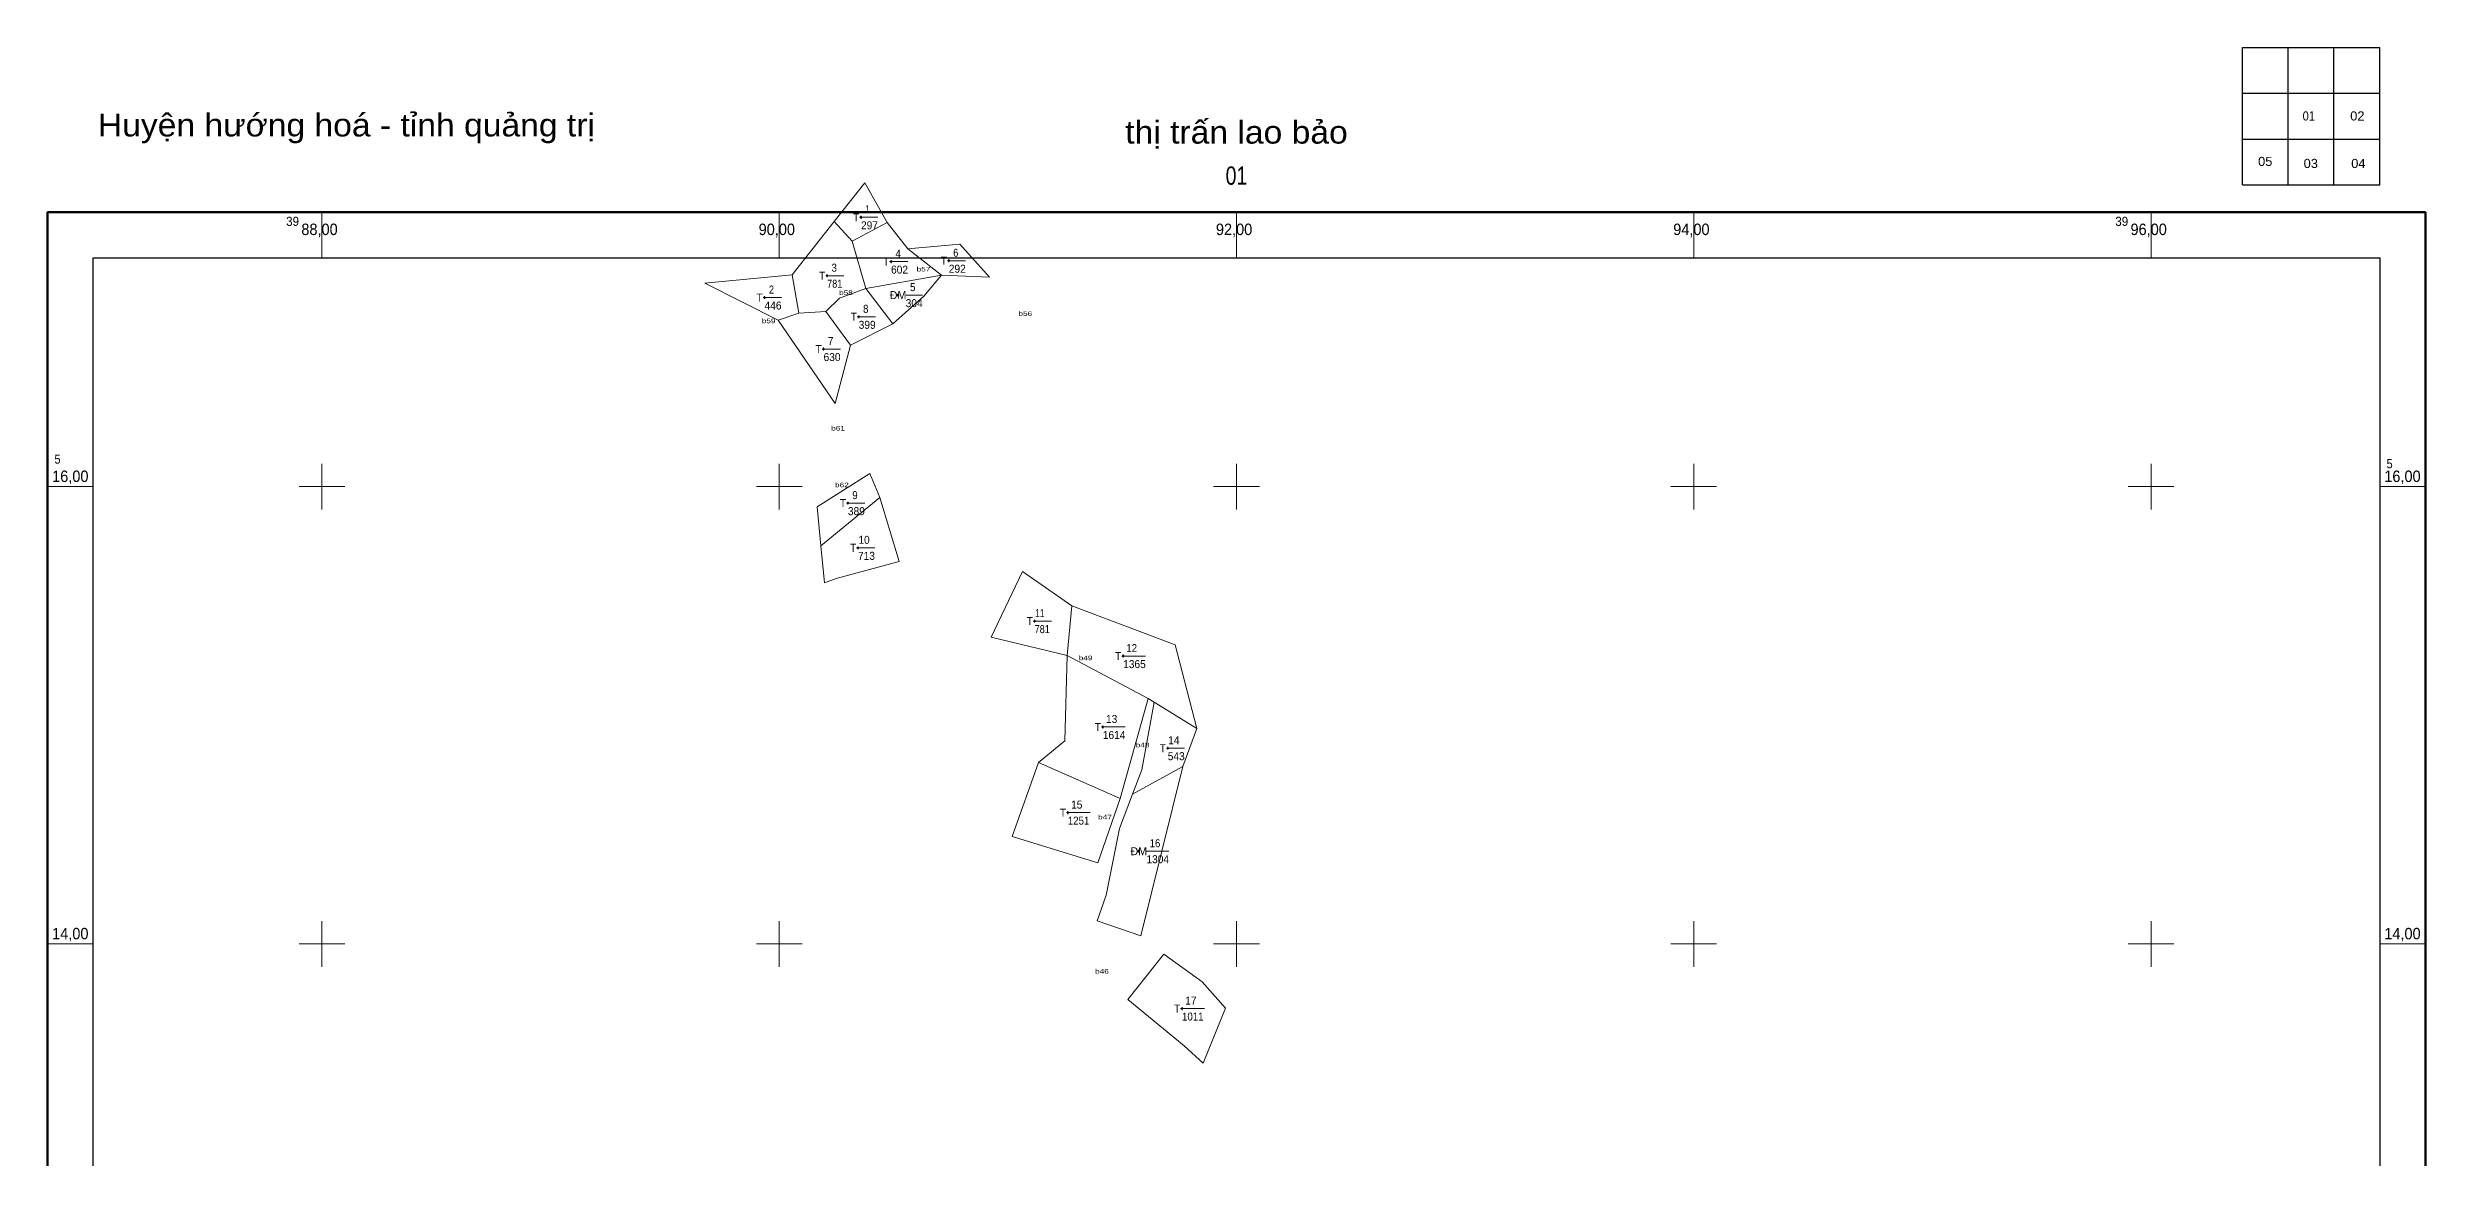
# Model space of a CAD drawing. Header units: metres. Extents: x 398680 to 399752, y 50566 to 51792.
# Drawn here: x 398680 to 399720, y 51307 to 51792 of the extents above; entities that cross this region are included whole.
import ezdxf
from ezdxf.enums import TextEntityAlignment as Align

# ---------------------------------------------------------------- set-up
doc = ezdxf.new("R2010")
doc.units = ezdxf.units.M
doc.header["$LTSCALE"] = 1.4
for name, color, linetype, lineweight in [('15', 7, 'Continuous', 13), ('22', 7, 'Continuous', 13), ('51', 7, 'Continuous', 13), ('63', 7, 'Continuous', 13)]:
    doc.layers.add(name, color=color, linetype=linetype, lineweight=lineweight)
doc.layers.add('50', color=7, linetype='Continuous')

msp = doc.modelspace()

# ---------------------------------------------------------------- hatches: boundary and pattern name
at = {"layer": '51'}
for points in [[(399035.842, 51717.77, 1), (399035.692, 51717.77, 1)], [(399048.996, 51698.391, 1), (399048.846, 51698.391, 1)], [(399074.259, 51698.775, 1), (399074.109, 51698.775, 1)], [(399021.022, 51692.216, 1), (399020.872, 51692.216, 1)], [(398993.669, 51682.68, 1), (398993.519, 51682.68, 1)], [(399051.882, 51683.734, 1), (399051.732, 51683.734, 1)], [(399034.832, 51674.245, 1), (399034.682, 51674.245, 1)], [(399019.478, 51660.152, 1), (399019.328, 51660.152, 1)], [(399030.113, 51592.76, 1), (399029.963, 51592.76, 1)], [(399034.533, 51573.207, 1), (399034.383, 51573.207, 1)], [(399111.789, 51541.15, 1), (399111.639, 51541.15, 1)], [(399150.509, 51525.867, 1), (399150.359, 51525.867, 1)], [(399141.591, 51494.86, 1), (399141.441, 51494.86, 1)], [(399170.024, 51485.585, 1), (399169.874, 51485.585, 1)], [(399126.322, 51457.405, 1), (399126.172, 51457.405, 1)], [(399157.187, 51440.525, 1), (399157.037, 51440.525, 1)], [(399176.267, 51371.71, 1), (399176.117, 51371.71, 1)]]:
    msp.add_hatch(color=256, dxfattribs=at).paths.add_polyline_path(points)

# ---------------------------------------------------------------- linework, layer by layer
at = {"layer": '15'}
for p, q in [((399035.77, 51717.77), (399043.12, 51717.77)), ((399074.18, 51698.78), (399081.53, 51698.78)), ((399020.95, 51692.22), (399028.3, 51692.22)), ((399048.92, 51698.39), (399056.27, 51698.39)), ((398993.59, 51682.68), (399000.94, 51682.68)), ((399055.31, 51683.73), (399062.66, 51683.73)), ((399034.76, 51674.24), (399042.11, 51674.24)), ((399019.4, 51660.15), (399026.75, 51660.15)), ((399030.04, 51592.76), (399037.39, 51592.76)), ((399034.46, 51573.21), (399041.81, 51573.21)), ((399111.71, 51541.15), (399119.06, 51541.15)), ((399150.43, 51525.87), (399160.23, 51525.87)), ((399141.52, 51494.86), (399151.32, 51494.86)), ((399169.95, 51485.58), (399177.3, 51485.58)), ((399126.25, 51457.4), (399136.05, 51457.4)), ((399160.61, 51440.52), (399170.41, 51440.52)), ((399176.19, 51371.71), (399185.99, 51371.71))]:
    msp.add_line(p, q, dxfattribs=at)
at = {"layer": '22'}
for p, q in [((399031.95, 51707.35), (399024.06, 51715.87)), ((399056.28, 51703.96), (399047.27, 51715.45)), ((399056.28, 51703.96), (399070.99, 51692.39)), ((399037.82, 51686.58), (399070.99, 51692.39)), ((399037.82, 51686.58), (399049.66, 51671.23)), ((399049.66, 51671.23), (399031.13, 51661.91)), ((399043.95, 51595.26), (399018.24, 51574.07)), ((399127.93, 51547.84), (399125.93, 51526.12)), ((399161.42, 51507.27), (399125.93, 51526.12)), ((399161.42, 51507.27), (399149.09, 51463.6)), ((399149.09, 51463.6), (399113.42, 51479.33))]:
    msp.add_line(p, q, dxfattribs=at)
for points in [[(399047.27, 51715.45), (399037.51, 51732.82), (399024.06, 51715.87)], [(399024.06, 51715.87), (399005.6, 51692.6), (399008.51, 51675.84), (398999.52, 51672.76)], [(399037.82, 51686.58), (399031.95, 51707.35), (399047.27, 51715.45)], [(399070.99, 51692.39), (399091.94, 51691.57), (399079.05, 51705.98), (399056.28, 51703.96)], [(399005.6, 51692.6), (398967.54, 51688.9), (398999.52, 51672.76)], [(399070.99, 51692.39), (399063.22, 51683.29), (399049.66, 51671.23)], [(399020.45, 51676.63), (399026.39, 51682.41), (399037.82, 51686.58)], [(398999.52, 51672.76), (399024.41, 51636.35), (399031.13, 51661.91)], [(399031.13, 51661.91), (399020.45, 51676.63), (399008.51, 51675.84)], [(399018.24, 51574.07), (399016.59, 51591.14), (399039.68, 51605.7), (399043.95, 51595.26)], [(399043.95, 51595.26), (399052.4, 51567.21), (399024.92, 51559.82), (399019.8, 51557.94), (399018.24, 51574.07)], [(399127.93, 51547.84), (399106.4, 51562.86), (399092.76, 51534.07), (399125.93, 51526.12)], [(399127.93, 51547.84), (399173.18, 51530.81), (399182.7, 51494.13)], [(399113.42, 51479.33), (399124.96, 51488.87), (399125.93, 51526.12)], [(399154.48, 51465.48), (399158.66, 51476.05), (399163.97, 51505.69)], [(399161.42, 51507.27), (399163.97, 51505.69), (399182.7, 51494.13)], [(399182.7, 51494.13), (399176.57, 51477.6), (399154.48, 51465.48)], [(399149.09, 51463.6), (399139.36, 51435.48), (399101.82, 51447.02), (399113.42, 51479.33)], [(399154.48, 51465.48), (399148.86, 51450.48), (399142.99, 51421.35), (399139.08, 51410.02), (399158.17, 51403.45), (399176.57, 51477.6)]]:
    msp.add_lwpolyline(points, dxfattribs=at)
at = {"layer": '22', "lineweight": 53}
msp.add_lwpolyline([(398680, 50680), (398680, 51720), (399720, 51720), (399720, 50680)], close=True, dxfattribs=at)
at = {"layer": '22'}
msp.add_lwpolyline([(399177.14, 51355.44), (399185.41, 51347.86), (399195.14, 51371.82), (399185, 51383.41), (399168.17, 51395.56), (399152.47, 51375.66)], close=True, dxfattribs=at)
at = {"layer": '51'}
for p, q in [((399035.45, 51717.77), (399035.14, 51717.77)), ((399035.77, 51718.39), (399035.77, 51718.08)), ((399035.77, 51717.46), (399035.77, 51717.14)), ((399036.39, 51717.77), (399036.08, 51717.77)), ((399048.92, 51699.02), (399048.92, 51698.7)), ((399073.87, 51698.77), (399073.56, 51698.77)), ((399074.18, 51699.4), (399074.18, 51699.09)), ((399074.18, 51698.46), (399074.18, 51698.15)), ((399074.81, 51698.77), (399074.5, 51698.77)), ((399020.63, 51692.22), (399020.32, 51692.22)), ((399020.95, 51692.84), (399020.95, 51692.53)), ((399020.95, 51691.9), (399020.95, 51691.59)), ((399021.57, 51692.22), (399021.26, 51692.22)), ((399048.61, 51698.39), (399048.3, 51698.39)), ((399048.92, 51698.08), (399048.92, 51697.77)), ((399049.55, 51698.39), (399049.23, 51698.39)), ((398993.28, 51682.68), (398992.97, 51682.68)), ((398993.59, 51683.3), (398993.59, 51682.99)), ((398993.59, 51682.37), (398993.59, 51682.05)), ((398994.22, 51682.68), (398993.91, 51682.68)), ((399051.49, 51683.73), (399051.18, 51683.73)), ((399051.81, 51684.36), (399051.81, 51684.05)), ((399051.81, 51683.42), (399051.81, 51683.11)), ((399052.43, 51683.73), (399052.12, 51683.73)), ((399034.44, 51674.25), (399034.13, 51674.25)), ((399034.76, 51674.87), (399034.76, 51674.56)), ((399034.76, 51673.93), (399034.76, 51673.62)), ((399035.38, 51674.25), (399035.07, 51674.25)), ((399019.09, 51660.15), (399018.78, 51660.15)), ((399019.4, 51660.78), (399019.4, 51660.46)), ((399019.4, 51659.84), (399019.4, 51659.53)), ((399020.03, 51660.15), (399019.72, 51660.15)), ((399029.73, 51592.76), (399029.41, 51592.76)), ((399030.04, 51593.39), (399030.04, 51593.07)), ((399030.04, 51592.45), (399030.04, 51592.14)), ((399030.66, 51592.76), (399030.35, 51592.76)), ((399034.46, 51573.83), (399034.46, 51573.52)), ((399034.15, 51573.21), (399033.83, 51573.21)), ((399034.46, 51572.89), (399034.46, 51572.58)), ((399035.08, 51573.21), (399034.77, 51573.21)), ((399111.4, 51541.15), (399111.09, 51541.15)), ((399111.71, 51541.77), (399111.71, 51541.46)), ((399111.71, 51540.84), (399111.71, 51540.52)), ((399112.34, 51541.15), (399112.03, 51541.15)), ((399150.12, 51525.87), (399149.81, 51525.87)), ((399150.43, 51526.49), (399150.43, 51526.18)), ((399150.43, 51525.55), (399150.43, 51525.24)), ((399151.06, 51525.87), (399150.75, 51525.87)), ((399141.2, 51494.86), (399140.89, 51494.86)), ((399141.52, 51495.49), (399141.52, 51495.17)), ((399141.52, 51494.55), (399141.52, 51494.24)), ((399142.14, 51494.86), (399141.83, 51494.86)), ((399169.64, 51485.58), (399169.32, 51485.58)), ((399169.95, 51486.21), (399169.95, 51485.9)), ((399169.95, 51485.27), (399169.95, 51484.96)), ((399170.57, 51485.58), (399170.26, 51485.58)), ((399125.93, 51457.41), (399125.62, 51457.41)), ((399126.25, 51458.03), (399126.25, 51457.72)), ((399126.25, 51457.09), (399126.25, 51456.78)), ((399126.87, 51457.41), (399126.56, 51457.41)), ((399156.8, 51440.52), (399156.49, 51440.52)), ((399157.11, 51441.15), (399157.11, 51440.84)), ((399157.11, 51440.21), (399157.11, 51439.9)), ((399157.74, 51440.52), (399157.42, 51440.52)), ((399175.88, 51371.71), (399175.57, 51371.71)), ((399176.19, 51372.33), (399176.19, 51372.02)), ((399176.19, 51371.4), (399176.19, 51371.08)), ((399176.82, 51371.71), (399176.5, 51371.71))]:
    msp.add_line(p, q, dxfattribs=at)
for centre, radius in [((399035.767, 51717.77), 0.312), ((399035.767, 51717.77), 0.075), ((399048.921, 51698.391), 0.312), ((399048.921, 51698.391), 0.075), ((399074.184, 51698.775), 0.312), ((399074.184, 51698.775), 0.075), ((399020.947, 51692.216), 0.312), ((399020.947, 51692.216), 0.075), ((398993.594, 51682.68), 0.312), ((398993.594, 51682.68), 0.075), ((399051.807, 51683.734), 0.312), ((399051.807, 51683.734), 0.075), ((399034.757, 51674.245), 0.312), ((399034.757, 51674.245), 0.075), ((399019.403, 51660.152), 0.312), ((399019.403, 51660.152), 0.075), ((399030.038, 51592.76), 0.312), ((399030.038, 51592.76), 0.075), ((399034.458, 51573.207), 0.312), ((399034.458, 51573.207), 0.075), ((399111.714, 51541.15), 0.312), ((399111.714, 51541.15), 0.075), ((399150.434, 51525.867), 0.312), ((399150.434, 51525.867), 0.075), ((399141.516, 51494.86), 0.312), ((399141.516, 51494.86), 0.075), ((399169.949, 51485.585), 0.312), ((399169.949, 51485.585), 0.075), ((399126.247, 51457.405), 0.312), ((399126.247, 51457.405), 0.075), ((399157.112, 51440.525), 0.312), ((399157.112, 51440.525), 0.075), ((399176.192, 51371.71), 0.312), ((399176.192, 51371.71), 0.075)]:
    msp.add_circle(centre, radius, dxfattribs=at)
at = {"layer": '63', "lineweight": 25}
for p, q in [((399640, 51792), (399700, 51792)), ((399640, 51732), (399640, 51792)), ((399660, 51732), (399660, 51792)), ((399680, 51732), (399680, 51792)), ((399640, 51772), (399700, 51772)), ((399640, 51752), (399700, 51752))]:
    msp.add_line(p, q, dxfattribs=at)
at = {"layer": '63'}
for p, q in [((398800, 51700), (398800, 51720)), ((399000, 51700), (399000, 51720)), ((399200, 51700), (399200, 51720)), ((399400, 51700), (399400, 51720)), ((399600, 51700), (399600, 51720)), ((398800, 51590), (398800, 51610)), ((399000, 51590), (399000, 51610)), ((399200, 51590), (399200, 51610)), ((399400, 51590), (399400, 51610)), ((399600, 51590), (399600, 51610)), ((398680, 51600), (398700, 51600)), ((398790, 51600), (398810, 51600)), ((398990, 51600), (399010, 51600)), ((399190, 51600), (399210, 51600)), ((399390, 51600), (399410, 51600)), ((399590, 51600), (399610, 51600)), ((399700, 51600), (399720, 51600)), ((398800, 51390), (398800, 51410)), ((399000, 51390), (399000, 51410)), ((399200, 51390), (399200, 51410)), ((399400, 51390), (399400, 51410)), ((399600, 51390), (399600, 51410)), ((398680, 51400), (398700, 51400)), ((398790, 51400), (398810, 51400)), ((398990, 51400), (399010, 51400)), ((399190, 51400), (399210, 51400)), ((399390, 51400), (399410, 51400)), ((399590, 51400), (399610, 51400)), ((399700, 51400), (399720, 51400))]:
    msp.add_line(p, q, dxfattribs=at)
at = {"layer": '63', "lineweight": 25}
msp.add_lwpolyline([(399640, 51732), (399700, 51732), (399700, 51792)], dxfattribs=at)
msp.add_lwpolyline([(398700, 50700), (398700, 51700), (399700, 51700), (399700, 50700)], close=True, dxfattribs=at)

# ---------------------------------------------------------------- texts
at = {"layer": '15'}
for s, width, p in [('T', 0.95, (399032.27, 51716.02)), ('1', 0.65, (399037.69, 51719.52)), ('297', 0.95, (399035.77, 51712.52)), ('T', 0.95, (399045.42, 51696.64)), ('4', 0.9, (399050.85, 51700.14)), ('T', 0.95, (399070.68, 51697.02)), ('6', 0.85, (399076.11, 51700.52)), ('T', 0.95, (399017.45, 51690.47)), ('781', 0.85, (399020.95, 51686.97)), ('3', 0.9, (399022.87, 51693.97)), ('602', 0.95, (399048.92, 51693.14)), ('5', 0.9, (399057.23, 51685.48)), ('292', 0.95, (399074.18, 51693.52)), ('T', 0.95, (398990.09, 51680.93)), ('446', 0.95, (398993.59, 51677.43)), ('2', 0.85, (398995.52, 51684.43)), ('8', 0.9, (399036.68, 51676)), ('304', 0.95, (399055.31, 51678.48)), ('T', 0.95, (399031.26, 51672.5)), ('399', 0.95, (399034.76, 51669)), ('T', 0.95, (399015.9, 51658.4)), ('630', 0.95, (399019.4, 51654.9)), ('7', 0.9, (399021.33, 51661.9)), ('T', 0.95, (399026.54, 51591.01)), ('9', 0.9, (399031.96, 51594.51)), ('389', 0.95, (399030.04, 51587.51)), ('T', 0.95, (399030.96, 51571.46)), ('10', 0.95, (399034.63, 51574.96)), ('713', 0.95, (399034.46, 51567.96)), ('T', 0.95, (399108.21, 51539.4)), ('11', 0.8, (399111.89, 51542.9)), ('781', 0.85, (399111.71, 51535.9)), ('T', 0.95, (399146.93, 51524.12)), ('1365', 0.95, (399150.43, 51520.62)), ('12', 0.9, (399151.83, 51527.62)), ('T', 0.95, (399138.02, 51493.11)), ('1614', 0.95, (399141.52, 51489.61)), ('13', 0.95, (399142.92, 51496.61)), ('14', 0.95, (399170.12, 51487.34)), ('T', 0.95, (399166.45, 51483.84)), ('543', 0.95, (399169.95, 51480.34)), ('15', 0.95, (399127.65, 51459.16)), ('T', 0.95, (399122.75, 51455.66)), ('1251', 0.9, (399126.25, 51452.16)), ('1304', 0.95, (399160.61, 51435.28)), ('16', 0.9, (399162.01, 51442.28)), ('17', 0.95, (399177.59, 51373.46)), ('T', 0.95, (399172.69, 51369.96)), ('1011', 0.9, (399176.19, 51366.46))]:
    msp.add_text(s, height=3.5, dxfattribs=dict(at, width=width)).set_placement(p)
for p in [(399048.31, 51681.98), (399153.61, 51438.78)]:
    msp.add_text('ĐM', height=3.5, dxfattribs=at).set_placement(p)
at = {"layer": '22', "width": 1.1}
msp.add_text('Huyện hướng hoá - tỉnh quảng trị', height=10, dxfattribs=at).set_placement((398810.71, 51753.13), align=Align.CENTER)
at = {"layer": '50', "width": 1.35}
for s, p in [('b57  ', (399064.105, 51694.08)), ('b57  ', (399064.105, 51694.08)), ('b58  ', (399030.205, 51683.77)), ('b58  ', (399030.205, 51683.77)), ('b59  ', (398996.365, 51671.44)), ('b56  ', (399108.625, 51674.66)), ('b61  ', (399026.735, 51624.5)), ('b62  ', (399028.405, 51599.71)), ('b49  ', (399134.985, 51524.05)), ('b48  ', (399159.935, 51485.96)), ('b48  ', (399159.935, 51485.96)), ('b47  ', (399143.465, 51454.45)), ('b47  ', (399143.465, 51454.45)), ('b46  ', (399142.165, 51387))]:
    msp.add_text(s, height=2, dxfattribs=at).set_placement(p, align=Align.CENTER)
at = {"layer": '63'}
for s, height, width, p in [('thị trấn lao bảo', 10, 1.1, (399200.005, 51750)), ('01', 4, 0.9, (399668.975, 51760.1)), ('02', 4, 1.05, (399690.215, 51760.1)), ('01', 8, 0.8, (399199.995, 51732)), ('05', 4, 1.05, (399649.93, 51740.21)), ('03', 4, 1.05, (399669.855, 51739.32)), ('04', 4, 1.05, (399690.665, 51739.32))]:
    msp.add_text(s, height=height, dxfattribs=dict(at, width=width)).set_placement(p, align=Align.CENTER)
at = {"layer": '63', "width": 0.95}
for p in [(398790, 51714), (399590, 51714)]:
    msp.add_text('39', height=4, dxfattribs=at).set_placement(p, align=Align.RIGHT)
at = {"layer": '63'}
for s, height, width, p in [('88,00', 5, 0.95, (398791, 51710)), ('90,00', 5, 0.95, (398991, 51710)), ('92,00', 5, 0.95, (399191, 51710)), ('94,00', 5, 0.95, (399391, 51710)), ('96,00', 5, 0.95, (399591, 51710)), ('16,00', 5, 0.95, (398682, 51602)), ('5', 4, 0.9, (398683, 51610)), ('16,00', 5, 0.95, (399702, 51602)), ('5', 4, 0.9, (399703, 51608)), ('14,00', 5, 0.95, (398682, 51402)), ('14,00', 5, 0.95, (399702, 51402))]:
    msp.add_text(s, height=height, dxfattribs=dict(at, width=width)).set_placement(p)

doc.saveas('drawing.dxf')
